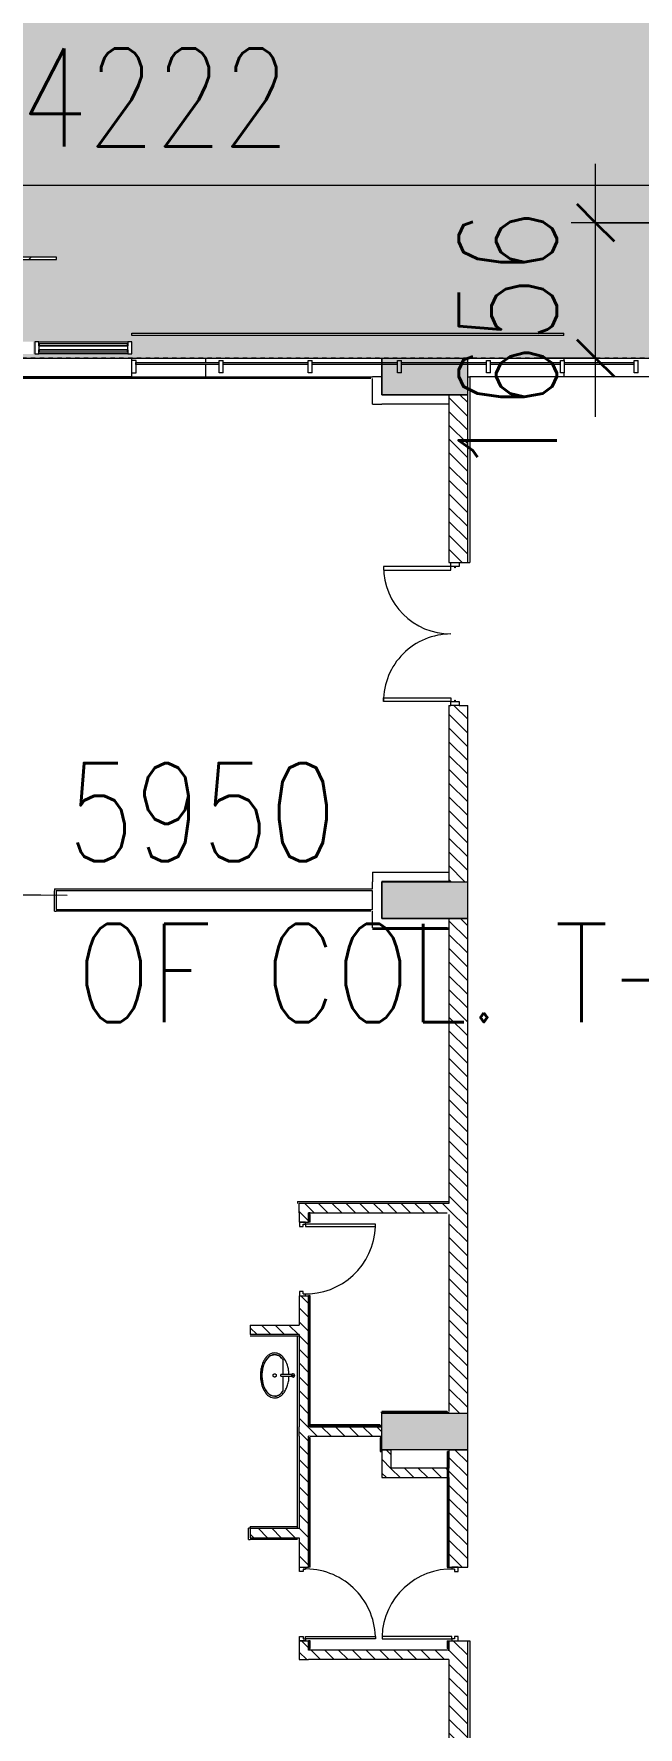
# Model space of a CAD drawing. Header units: millimetres. Extents: x -106145 to 154907, y -84585 to 152038.
# Drawn here: x 98545 to 105933, y 112988 to 133701 of the extents above; entities that cross this region are included whole.
import ezdxf

# ---------------------------------------------------------------- set-up
doc = ezdxf.new("R2010")
doc.units = ezdxf.units.MM
doc.linetypes.add('Cut Out Line _2_', pattern=[2, 1, -1])
for name, color, linetype, lineweight in [('A-ANNO-DIMS', 211, 'Continuous', 9), ('A-ANNO-DIMS-300', 211, 'Continuous', 9), ('A-DETL', 90, 'Continuous', 5), ('A-DOOR', 31, 'Continuous', 5), ('A-DOOR-FRAM', 31, 'Continuous', 9), ('A-FLOR-PATT', 8, 'Continuous', 5), ('A-GLAZ-CURT', 52, 'Continuous', 5), ('A-GLAZ-CWMG', 51, 'Continuous', 5), ('A-WALL', 113, 'Continuous', 5), ('A-WALL-PATT', 111, 'Continuous', 5), ('P-SANR-FIXT', 6, 'Continuous', 5), ('S-COLS', 52, 'Continuous', 5)]:
    doc.layers.add(name, color=color, linetype=linetype, lineweight=lineweight)
doc.styles.add('RomanS', font='romans__.ttf', dxfattribs={"width": 0.8, "height": 1200})
doc.dimstyles.new('Diagonal_-_4_mm_RomanS', dxfattribs={"dimscale": 304.8, "dimtxt": 1219.023462, "dimasz": 1.476378, "dimexe": 0.984252, "dimexo": 0.0625, "dimgap": 0.19685, "dimtad": 1, "dimdec": 0, "dimzin": 0, "dimdsep": 46, "dimtxsty": 'RomanS', "dimblk1": 'OBLIQUE', "dimblk2": 'OBLIQUE', "dimsah": 1, "dimcen": 0.09, "dimdle": 2.362205, "dimazin": 0, "dimtfac": 1, "dimtdec": 4, "dimtix": 1, "dimtmove": 0, "dimatfit": 3, "dimfxl": 2.362205, "dimfxlon": 1, "dimtvp": 1, "dimtolj": 1, "dimtzin": 0, "dimarcsym": 2})
doc.dimstyles.new('Diagonal_-_4_mm_RomanS_1', dxfattribs={"dimscale": 304.8, "dimtxt": 1219.023462, "dimasz": 1.476378, "dimexe": 0.984252, "dimexo": 0.0625, "dimgap": 0.19685, "dimtad": 1, "dimdec": 0, "dimzin": 0, "dimdsep": 46, "dimtxsty": 'RomanS', "dimblk1": 'OBLIQUE', "dimblk2": 'OBLIQUE', "dimsah": 1, "dimcen": 0.09, "dimdle": 2.362205, "dimazin": 0, "dimtfac": 1, "dimtdec": 4, "dimtix": 1, "dimtmove": 1, "dimatfit": 3, "dimfxl": 2.362205, "dimfxlon": 1, "dimtvp": 1, "dimtolj": 1, "dimtzin": 0, "dimarcsym": 2})
doc.dimstyles.new('Diagonal_-_4_mm_RomanS_2', dxfattribs={"dimscale": 304.8, "dimtxt": 1219.023462, "dimasz": 1.476378, "dimexe": 0.984252, "dimexo": 0.0625, "dimgap": 0.19685, "dimtad": 1, "dimdec": 0, "dimzin": 0, "dimdsep": 46, "dimtxsty": 'RomanS', "dimblk1": 'OBLIQUE', "dimblk2": 'OBLIQUE', "dimsah": 1, "dimcen": 0.09, "dimdle": 2.362205, "dimazin": 0, "dimtfac": 1, "dimtdec": 4, "dimtix": 1, "dimtmove": 2, "dimatfit": 3, "dimfxl": 2.362205, "dimfxlon": 1, "dimtvp": 1, "dimtolj": 1, "dimtzin": 0, "dimarcsym": 2})
pattern_1 = [(315, (0, 0), (84.190255, 84.190255), [])]
pattern_2 = [(45, (0, 0), (-635.979, 635.979), [])]

# ---------------------------------------------------------------- blocks, each defined once
blk = doc.blocks.new('DC_SglFl-W-Int - 0_9 WALL OPENING_TYPE F-11892203-Site Plan')
at = {"layer": 'A-DOOR', "color": 121, "lineweight": 9}
for p, q in [((397, 20), (397, 874)), ((397, 874), (427, 874)), ((427, 874), (427, 20)), ((427, 20), (397, 20))]:
    blk.add_line(p, q, dxfattribs=at)
at = {"layer": 'A-DOOR', "color": 41}
blk.add_arc((427, 20), 855, 92.0119, 182.0119, dxfattribs=at)
at = {"layer": 'A-DOOR-FRAM', "color": 121}
for p, q in [((-450, -55), (-450, 20)), ((-450, 20), (-427, 20)), ((-427, -10), (-427, 20)), ((427, 20), (450, 20)), ((427, -10), (427, 20)), ((450, 20), (450, -55)), ((-397, -55), (-450, -55)), ((-427, -10), (-397, -10)), ((-397, -10), (-397, -55)), ((397, -10), (427, -10)), ((397, -55), (397, -10)), ((450, -55), (397, -55))]:
    blk.add_line(p, q, dxfattribs=at)
blk = doc.blocks.new('DC_SglFl-W-Int - 0_9 WALL OPENING_TYPE F-6770179-Site Plan')
at = {"layer": 'A-DOOR', "color": 121, "lineweight": 9}
for p, q in [((397, -20), (397, -874)), ((427, -20), (397, -20)), ((427, -874), (427, -20)), ((397, -874), (427, -874))]:
    blk.add_line(p, q, dxfattribs=at)
at = {"layer": 'A-DOOR', "color": 41}
blk.add_arc((427, -20), 855, 177.9881, 267.9881, dxfattribs=at)
at = {"layer": 'A-DOOR-FRAM', "color": 121}
for p, q in [((-450, 55), (-450, -20)), ((-397, 55), (-450, 55)), ((-427, 10), (-397, 10)), ((-427, 10), (-427, -20)), ((-397, 10), (-397, 55)), ((397, 55), (397, 10)), ((450, 55), (397, 55)), ((397, 10), (427, 10)), ((427, 10), (427, -20)), ((450, -20), (450, 55)), ((-450, -20), (-427, -20)), ((427, -20), (450, -20))]:
    blk.add_line(p, q, dxfattribs=at)
blk = doc.blocks.new('M_Door-Passage-Double-Flush - FIRE 1_75 WALL OPENING 2-11766335-Site Plan')
at = {"layer": 'A-DOOR', "color": 121, "lineweight": 9}
for p, q in [((-780, -96.35), (-825, -96.35)), ((-825, -96.35), (-825, -921.35)), ((-780, -921.35), (-780, -96.35)), ((780, -96.35), (825, -96.35)), ((780, -921.35), (780, -96.35)), ((825, -96.35), (825, -921.35)), ((-825, -921.35), (-780, -921.35)), ((825, -921.35), (780, -921.35))]:
    blk.add_line(p, q, dxfattribs=at)
at = {"layer": 'A-DOOR', "color": 41}
for centre, start, end in [((-825, -96.35), 270, 360), ((825, -96.35), 180, 270)]:
    blk.add_arc(centre, 825, start, end, dxfattribs=at)
at = {"layer": 'A-DOOR-FRAM', "color": 121}
for p, q in [((-875, 3.65), (-825, 3.65)), ((-875, -96.35), (-875, 3.65)), ((-825, 3.65), (-825, -45.5625)), ((825, 3.65), (875, 3.65)), ((825, -45.5625), (825, 3.65)), ((875, 3.65), (875, -96.35)), ((-825, -96.35), (-875, -96.35)), ((-825, -45.5625), (-809.125, -45.5625)), ((-825, -46.5875), (-825, -96.35)), ((-809.125, -46.5875), (-825, -46.5875)), ((-809.125, -45.5625), (-809.125, -46.5875)), ((809.125, -45.5625), (825, -45.5625)), ((809.125, -46.5875), (809.125, -45.5625)), ((825, -46.5875), (809.125, -46.5875)), ((825, -96.35), (825, -46.5875)), ((875, -96.35), (825, -96.35))]:
    blk.add_line(p, q, dxfattribs=at)
blk = doc.blocks.new('DC_SglFl-W-Int - FIRE 0_9 WALL OPENING_TYPE F-3841225-Site Plan')
at = {"layer": 'A-DOOR', "color": 121, "lineweight": 9}
for p, q in [((397, -78), (397, -932)), ((427, -78), (397, -78)), ((427, -932), (427, -78)), ((397, -932), (427, -932))]:
    blk.add_line(p, q, dxfattribs=at)
at = {"layer": 'A-DOOR', "color": 41}
blk.add_arc((427, -78), 855, 177.9881, 267.9881, dxfattribs=at)
at = {"layer": 'A-DOOR-FRAM', "color": 121}
for p, q in [((-450, -3), (-450, -78)), ((-397, -3), (-450, -3)), ((-450, -78), (-427, -78)), ((-427, -48), (-397, -48)), ((-427, -48), (-427, -78)), ((-397, -48), (-397, -3)), ((397, -3), (397, -48)), ((450, -3), (397, -3)), ((397, -48), (427, -48)), ((427, -48), (427, -78)), ((427, -78), (450, -78)), ((450, -78), (450, -3))]:
    blk.add_line(p, q, dxfattribs=at)
blk = doc.blocks.new('System Panel - Glazed-14623669-Site Plan')
at = {"layer": 'A-GLAZ-CURT', "color": 121, "lineweight": 9}
for p, q in [((-507.5, 49.5), (507.5, 49.5)), ((-507.5, 24.5), (-507.5, 49.5)), ((507.5, 24.5), (-507.5, 24.5)), ((507.5, 24.5), (507.5, 49.5))]:
    blk.add_line(p, q, dxfattribs=at)
blk = doc.blocks.new('System Panel - Glazed-13829489-Site Plan')
at = {"layer": 'A-GLAZ-CURT', "color": 121, "lineweight": 9}
for p, q in [((-520, 49.5), (520, 49.5)), ((-520, 24.5), (-520, 49.5)), ((520, 24.5), (-520, 24.5)), ((520, 24.5), (520, 49.5))]:
    blk.add_line(p, q, dxfattribs=at)
blk = doc.blocks.new('Rectangular Mullion - 50 x 150mm-13514184-Site Plan')
at = {"layer": 'A-GLAZ-CWMG', "color": 61, "lineweight": 18}
for p, q in [((25, 75), (-25, 75)), ((-25, 75), (-25, -75)), ((25, 75), (25, -75)), ((-25, -75), (25, -75))]:
    blk.add_line(p, q, dxfattribs=at)
blk = doc.blocks.new('System Panel - Glazed-14636058-Site Plan')
at = {"layer": 'A-GLAZ-CURT', "color": 121, "lineweight": 9}
for p, q in [((-427, 49.5), (427, 49.5)), ((-427, 24.5), (-427, 49.5)), ((427, 24.5), (-427, 24.5)), ((427, 24.5), (427, 49.5))]:
    blk.add_line(p, q, dxfattribs=at)
blk = doc.blocks.new('Rectangular Mullion - 50 x 150mm-14623059-Site Plan')
at = {"layer": 'A-GLAZ-CWMG', "color": 53, "lineweight": 18}
for p, q in [((-50, 75), (0, 75)), ((-50, 26), (-50, 75)), ((0, 75), (0, -75)), ((-50, -75), (-50, -26)), ((0, -75), (-50, -75))]:
    blk.add_line(p, q, dxfattribs=at)
blk = doc.blocks.new('BASIN_vanity - HYBA-013-8402092-Site Plan')
at = {"layer": 'P-SANR-FIXT', "color": 41}
for p, q in [((-10, -100), (-194, -100)), ((194, -100), (10, -100))]:
    blk.add_line(p, q, dxfattribs=at)
at = {"layer": 'P-SANR-FIXT', "color": 41, "flags": 128}
for points in [[(255, 0), (251, 28), (239, 54), (222, 76), (201, 95), (177, 111), (152, 124), (126, 135), (98, 143), (71, 149), (43, 153), (14, 155), (-14, 155), (-43, 153), (-71, 149), (-98, 143), (-126, 135), (-152, 124), (-177, 111), (-201, 95), (-222, 76), (-239, 54), (-251, 28), (-255, 0)], [(-255, 0), (-252, -24), (-243, -47), (-230, -67), (-213, -85), (-194, -100)], [(194, -100), (213, -85), (230, -67), (243, -47), (252, -24), (255, 0)]]:
    blk.add_lwpolyline(points, dxfattribs=at)
at = {"layer": 'P-SANR-FIXT', "color": 41}
for points, knots in [([(275, 0), (275, 14), (270, 41), (249, 78), (215, 112), (171, 139), (119, 160), (61, 172), (0, 176), (-71, 171), (-147, 152), (-217, 113), (-256, 70), (-272, 30), (-275, 10), (-275, 0)], [-1, -1, -1, -1, -0.928571, -0.857143, -0.785714, -0.714286, -0.642857, -0.571429, -0.5, -0.428571, -0.321429, -0.214286, -0.107143, -0.053571, 0, 0, 0, 0]), ([(10, -175), (27, -174), (74, -171), (147, -152), (217, -113), (256, -70), (272, -30), (275, -10), (275, 0)], [-0.4882481, -0.4882481, -0.4882481, -0.4882481, -0.4285714, -0.3214286, -0.2142857, -0.1071429, -0.0535714, 0, 0, 0, 0]), ([(255, 0), (255, -10), (252, -31), (236, -62), (215, -84), (199, -97), (194, -100)], [0, 0, 0, 0, 0.0666667, 0.1333333, 0.2, 0.2274587, 0.2274587, 0.2274587, 0.2274587]), ([(-275, 0), (-275, -14), (-270, -41), (-249, -78), (-215, -112), (-171, -139), (-119, -160), (-64, -172), (-26, -175), (-9, -175)], [-1, -1, -1, -1, -0.9285714, -0.8571429, -0.7857143, -0.7142857, -0.6428571, -0.5714286, -0.5109476, -0.5109476, -0.5109476, -0.5109476]), ([(-194, -100), (-199, -97), (-215, -84), (-236, -62), (-252, -31), (-255, -10), (-255, 0)], [0.7725413, 0.7725413, 0.7725413, 0.7725413, 0.8, 0.8666667, 0.9333333, 1, 1, 1, 1])]:
    blk.add_open_spline(points, degree=3, knots=knots, dxfattribs=at)
for points in [[(-255, 0), (-255, 10), (-252, 31), (-236, 62), (-209, 90), (-174, 115), (-130, 134), (-81, 148), (-27, 155), (27, 155), (81, 148), (130, 134), (174, 115), (209, 90), (236, 62), (252, 31), (255, 10), (255, 0)], [(-20, 0), (-20, 2), (-19, 7), (-16, 13), (-10, 18), (-4, 20), (4, 20), (10, 18), (16, 13), (19, 7), (20, 2), (20, 0)], [(20, 0), (20, -2), (19, -7), (16, -13), (10, -18), (4, -20), (-4, -20), (-10, -18), (-16, -13), (-19, -7), (-20, -2), (-20, 0)]]:
    blk.add_open_spline(points, degree=3, dxfattribs=at)
blk = doc.blocks.new('TAPWARE_boiling-chilled_water_unit - HYTP-029-8403735-Site Plan')
at = {"layer": 'P-SANR-FIXT', "color": 41}
for p, q in [((-10, -350), (10, -350)), ((0, -480), (0, -520)), ((0, -520), (0, -480))]:
    blk.add_line(p, q, dxfattribs=at)
for start, end in [(90, 270), (180, 195.3487), (225, 240.3487), (270, 90), (0, 45)]:
    blk.add_arc((0, -500), 20, start, end, dxfattribs=at)
for points in [[(-10, -350), (-10, -362), (-10, -385), (-10, -419), (-10, -453), (-10, -473), (-10, -483)], [(10, -483), (10, -473), (10, -453), (10, -419), (10, -385), (10, -362), (10, -350)], [(-10, -483), (-9, -482), (-8, -481), (-6, -481)], [(2, -480), (4, -480), (6, -481), (9, -482), (10, -483)]]:
    blk.add_open_spline(points, degree=3, dxfattribs=at)
blk = doc.blocks.new('Walls 12 - Walls 5-13810227-Site Plan')
at = {"layer": 'A-WALL-PATT'}
h = blk.add_hatch(dxfattribs=at)
h.set_pattern_fill('FP_15', color=41, style=0, pattern_type=2)
h.set_pattern_definition([(45, (0, 0), (-169.70563, 169.70563), [])])
h.paths.add_polyline_path([(102798, 110145), (102799, 110145), (102799, 110255), (102798, 110256)], flags=0)
h.paths.add_polyline_path([(103619, 122879), (103619, 122880), (102799, 122880), (102799, 123330), (102798, 123331), (102798, 122879)], flags=0)
h.paths.add_polyline_path([(103619, 129284), (103619, 129285), (102799, 129285), (102798, 129284)], flags=0)
h.paths.add_polyline_path([(96093, 129284), (97145, 129284), (97144, 129285), (96094, 129285), (96093, 129505)], flags=0)
at = {"layer": 'A-WALL', "color": 61, "lineweight": 18}
for p, q in [((102799, 129735), (102798, 129735)), ((102798, 129735), (102798, 129284)), ((102799, 129285), (102799, 129735)), ((96094, 129505), (96093, 129505)), ((96093, 129284), (96093, 129505)), ((96094, 129285), (96094, 129505)), ((97144, 129285), (97144, 129505)), ((97144, 129505), (97145, 129505)), ((97145, 129284), (97145, 129505)), ((96093, 129284), (97145, 129284)), ((97144, 129285), (96094, 129285)), ((102798, 129284), (103619, 129284)), ((103619, 129285), (102799, 129285)), ((103619, 129285), (103619, 129284)), ((103619, 123331), (102798, 123331)), ((102798, 123331), (102798, 122879)), ((102799, 122880), (102799, 123330)), ((102799, 123330), (103619, 123330)), ((103619, 123330), (103619, 123331)), ((102798, 122879), (103619, 122879)), ((103619, 122880), (102799, 122880)), ((103619, 122880), (103619, 122879)), ((103619, 110256), (102798, 110256)), ((102798, 110256), (102798, 110145)), ((102799, 110255), (103619, 110255)), ((102799, 110255), (102799, 110145)), ((103619, 110255), (103619, 110256)), ((102798, 110145), (102799, 110145))]:
    blk.add_line(p, q, dxfattribs=at)
blk = doc.blocks.new('System Panel - Glazed-14636947-Site Plan')
at = {"layer": 'A-GLAZ-CURT', "color": 121, "lineweight": 9}
for p, q in [((-425, 49.5), (425, 49.5)), ((-425, 24.5), (-425, 49.5)), ((425, 24.5), (-425, 24.5)), ((425, 24.5), (425, 49.5))]:
    blk.add_line(p, q, dxfattribs=at)
blk = doc.blocks.new('Rectangular Mullion - 50 x 150mm-13514191-Site Plan')
at = {"layer": 'A-GLAZ-CWMG', "color": 61, "lineweight": 18}
for p, q in [((0, 75), (-50, 75)), ((-50, 75), (-50, -75)), ((0, 75), (0, -75)), ((-50, -75), (0, -75))]:
    blk.add_line(p, q, dxfattribs=at)
blk = doc.blocks.new('Steelcase V_I_A_ - Panel - Solid - Solid Panel-14637113-Site Plan')
at = {"layer": 'A-GLAZ-CURT', "color": 253}
for p, q in [((543.75, 25.9977), (-543.75, 25.9977)), ((-543.75, 25.9977), (-543.75, -25.9961)), ((540.7528, 50.0007), (-540.7528, 50.0007)), ((-540.7528, 50.0007), (-540.7528, 25.9977)), ((-540.7528, 25.9977), (540.7528, 25.9977)), ((540.7528, 25.9977), (540.7528, 50.0007)), ((543.75, -25.9961), (543.75, 25.9977)), ((-543.75, -25.9961), (543.75, -25.9961)), ((-540.7528, -25.9961), (-540.7528, -49.9991)), ((540.7528, -25.9961), (-540.7528, -25.9961)), ((-540.7528, -49.9991), (540.7528, -49.9991)), ((540.7528, -49.9991), (540.7528, -25.9961))]:
    blk.add_line(p, q, dxfattribs=at)
blk = doc.blocks.new('Rectangular Mullion - 50 x 150mm-14623767-Site Plan')
at = {"layer": 'A-GLAZ-CWMG', "color": 253}
for p, q in [((98606, 129935), (99694, 129935)), ((99694, 129785), (98606, 129785))]:
    blk.add_line(p, q, dxfattribs=at)
blk = doc.blocks.new('Rectangular Mullion - 50 x 150mm-V41-Site Plan')
at = {"layer": 'A-GLAZ-CWMG', "color": 53, "lineweight": 18}
for p, q in [((-25, 75), (25, 75)), ((-25, -75), (-25, 75)), ((25, 75), (25, 26)), ((25, -75), (-25, -75)), ((25, -26), (25, -75))]:
    blk.add_line(p, q, dxfattribs=at)
blk = doc.blocks.new('Walls 20 - Walls 20-15178943-Site Plan')
at = {"layer": 'A-WALL-PATT'}
h = blk.add_hatch(dxfattribs=at)
h.set_pattern_fill('FP_14', color=253, style=0, pattern_type=2)
h.set_pattern_definition([(45, (0, 0), (-318.198, 318.198), [])])
h.paths.add_polyline_path([(88259, 130940), (90044, 130940), (90044, 130970), (89744, 130970), (89744, 130955), (89669, 130955), (89669, 130970), (88634, 130970), (88634, 130955), (88559, 130955), (88559, 130970), (88259, 130970)], flags=0)
h.paths.add_polyline_path([(112178, 130940), (113629, 130940), (113629, 130970), (113329, 130970), (113329, 130955), (113254, 130955), (113254, 130970), (110929, 130970), (110929, 130955), (110854, 130955), (110854, 130970), (110554, 130970), (110554, 130940)], flags=0)
h.paths.add_polyline_path([(122519, 130940), (122519, 130970), (122219, 130970), (122219, 130955), (122144, 130955), (122144, 130970), (121109, 130970), (121109, 130955), (121034, 130955), (121034, 130970), (120734, 130970), (120734, 130940), (121630, 130940)], flags=0)
h.paths.add_polyline_path([(98820, 130940), (98820, 130970), (97044, 130970), (97044, 130955), (96969, 130955), (96969, 130970), (95529, 130970), (95529, 130955), (95454, 130955), (95454, 130970), (95154, 130970), (95154, 130940), (95375, 130940)], flags=0)
at = {"layer": 'A-WALL', "color": 53, "lineweight": 18}
for p, q in [((95154, 130940), (98820, 130940)), ((98820, 130970), (97044, 130970)), ((98820, 130940), (98820, 130970))]:
    blk.add_line(p, q, dxfattribs=at)
blk = doc.blocks.new('MM-HOSPITAL BLOCK-C_2022_05_03_CENTRAL_rvt-1-Site Plan')
at = {"layer": 'A-WALL-PATT'}
h = blk.add_hatch(dxfattribs=at)
h.set_pattern_fill('FP_10', color=90, style=0, pattern_type=2)
h.set_pattern_definition(pattern_1)
h.paths.add_polyline_path([(103849, 123330), (103849, 125485), (103619, 125485), (103619, 123330), (103777, 123330)], flags=0)
h.paths.add_polyline_path([(103619, 127235), (103849, 127235), (103849, 129285), (103619, 129285)], flags=0)
h = blk.add_hatch(dxfattribs=at)
h.set_pattern_fill('FP_10', color=90, style=0, pattern_type=2)
h.set_pattern_definition(pattern_1)
h.paths.add_polyline_path([(103619, 116830), (103849, 116830), (103849, 122880), (103619, 122880), (103619, 116842)], flags=0)
h = blk.add_hatch(dxfattribs=at)
h.set_pattern_fill('FP_10', color=90, style=0, pattern_type=2)
h.set_pattern_definition(pattern_1)
h.paths.add_polyline_path([(101789, 119280), (103619, 119280), (103619, 119395), (101789, 119395)], flags=0)
h = blk.add_hatch(dxfattribs=at)
h.set_pattern_fill('FP_10', color=90, style=0, pattern_type=2)
h.set_pattern_definition(pattern_1)
h.paths.add_polyline_path([(101904, 116663), (101904, 118265), (101789, 118265), (101789, 116663)], flags=0)
h.paths.add_polyline_path([(101904, 119165), (101904, 119280), (101789, 119280), (101789, 119165)], flags=0)
h = blk.add_hatch(dxfattribs=at)
h.set_pattern_fill('FP_16', color=253, style=0, pattern_type=2)
h.set_pattern_definition(pattern_2)
h.paths.add_polyline_path([(101904, 116663), (101916, 116663), (101916, 118265), (101904, 118265), (101904, 117006)], flags=0)
h.paths.add_polyline_path([(101904, 119165), (101916, 119165), (101916, 119280), (101904, 119280)], flags=0)
h = blk.add_hatch(dxfattribs=at)
h.set_pattern_fill('FP_16', color=253, style=0, pattern_type=2)
h.set_pattern_definition(pattern_2)
h.paths.add_polyline_path([(101916, 116675), (101925, 116675), (101925, 118265), (101916, 118265), (101916, 117006)], flags=0)
h.paths.add_polyline_path([(101916, 119165), (101925, 119165), (101925, 119268), (101916, 119268)], flags=0)
h = blk.add_hatch(dxfattribs=at)
h.set_pattern_fill('FP_10', color=90, style=0, pattern_type=2)
h.set_pattern_definition(pattern_1)
h.paths.add_polyline_path([(101189, 117790), (101789, 117790), (101789, 117905), (101189, 117905)], flags=0)
h = blk.add_hatch(dxfattribs=at)
h.set_pattern_fill('FP_16', color=253, style=0, pattern_type=2)
h.set_pattern_definition(pattern_2)
h.paths.add_polyline_path([(103607, 116842), (103607, 116851), (102787, 116851), (102787, 116842), (102799, 116842)], flags=0)
h = blk.add_hatch(dxfattribs=at)
h.set_pattern_fill('FP_16', color=253, style=0, pattern_type=2)
h.set_pattern_definition(pattern_2)
h.paths.add_polyline_path([(103619, 116830), (103619, 116842), (102799, 116842), (102799, 116830)], flags=0)
h = blk.add_hatch(dxfattribs=at)
h.set_pattern_fill('FP_10', color=90, style=0, pattern_type=2)
h.set_pattern_definition(pattern_1)
h.paths.add_polyline_path([(102726, 116548), (102799, 116548), (102799, 116663), (101789, 116663), (101789, 116548), (101925, 116548)], flags=0)
h = blk.add_hatch(dxfattribs=at)
h.set_pattern_fill('FP_16', color=253, style=0, pattern_type=2)
h.set_pattern_definition(pattern_2)
h.paths.add_polyline_path([(102799, 116663), (102799, 116675), (101916, 116675), (101916, 116663), (102726, 116663)], flags=0)
h = blk.add_hatch(dxfattribs=at)
h.set_pattern_fill('FP_16', color=253, style=0, pattern_type=2)
h.set_pattern_definition(pattern_2)
h.paths.add_polyline_path([(101925, 116675), (102787, 116675), (102787, 116684), (101925, 116684)], flags=0)
h = blk.add_hatch(dxfattribs=at)
h.set_pattern_fill('FP_10', color=90, style=0, pattern_type=2)
h.set_pattern_definition(pattern_1)
h.paths.add_polyline_path([(101904, 113815), (101904, 114045), (101789, 114045), (101789, 113815)], flags=0)
h.paths.add_polyline_path([(101904, 114945), (101904, 116548), (101789, 116548), (101789, 114945)], flags=0)
h = blk.add_hatch(dxfattribs=at)
h.set_pattern_fill('FP_16', color=253, style=0, pattern_type=2)
h.set_pattern_definition(pattern_2)
h.paths.add_polyline_path([(101904, 113930), (101916, 113930), (101916, 114045), (101904, 114045)], flags=0)
h.paths.add_polyline_path([(101916, 114945), (101916, 116548), (101904, 116548), (101904, 114945)], flags=0)
h = blk.add_hatch(dxfattribs=at)
h.set_pattern_fill('FP_16', color=253, style=0, pattern_type=2)
h.set_pattern_definition(pattern_2)
h.paths.add_polyline_path([(101916, 113942), (101925, 113942), (101925, 114045), (101916, 114045)], flags=0)
h.paths.add_polyline_path([(101925, 114945), (101925, 116536), (101916, 116536), (101916, 114945)], flags=0)
h = blk.add_hatch(dxfattribs=at)
h.set_pattern_fill('FP_10', color=90, style=0, pattern_type=2)
h.set_pattern_definition(pattern_1)
h.paths.add_polyline_path([(102799, 116040), (102914, 116040), (102914, 116380), (102799, 116380), (102799, 116084)], flags=0)
h = blk.add_hatch(dxfattribs=at)
h.set_pattern_fill('FP_16', color=253, style=0, pattern_type=2)
h.set_pattern_definition(pattern_2)
h.paths.add_polyline_path([(103607, 113942), (103607, 114045), (103598, 114045), (103598, 113942)], flags=0)
h.paths.add_polyline_path([(103607, 114945), (103607, 116359), (103598, 116359), (103598, 114945)], flags=0)
h = blk.add_hatch(dxfattribs=at)
h.set_pattern_fill('FP_16', color=253, style=0, pattern_type=2)
h.set_pattern_definition(pattern_2)
h.paths.add_polyline_path([(103619, 113930), (103619, 114045), (103607, 114045), (103607, 113930)], flags=0)
h.paths.add_polyline_path([(103619, 114945), (103619, 116368), (103607, 116368), (103607, 114945)], flags=0)
h = blk.add_hatch(dxfattribs=at)
h.set_pattern_fill('FP_10', color=90, style=0, pattern_type=2)
h.set_pattern_definition(pattern_1)
h.paths.add_polyline_path([(103777, 110255), (103849, 110255), (103849, 114045), (103619, 114045), (103619, 110255)], flags=0)
h.paths.add_polyline_path([(103777, 114945), (103849, 114945), (103849, 116380), (103619, 116380), (103619, 114945)], flags=0)
h = blk.add_hatch(dxfattribs=at)
h.set_pattern_fill('FP_10', color=90, style=0, pattern_type=2)
h.set_pattern_definition(pattern_1)
h.paths.add_polyline_path([(103619, 116040), (103619, 116155), (102914, 116155), (102914, 116040)], flags=0)
h = blk.add_hatch(dxfattribs=at)
h.set_pattern_fill('FP_10', color=90, style=0, pattern_type=2)
h.set_pattern_definition(pattern_1)
h.paths.add_polyline_path([(101189, 115305), (101789, 115305), (101789, 115420), (101189, 115420)], flags=0)
h = blk.add_hatch(dxfattribs=at)
h.set_pattern_fill('FP_10', color=90, style=0, pattern_type=2)
h.set_pattern_definition(pattern_1)
h.paths.add_polyline_path([(103607, 113815), (103619, 113815), (103619, 113930), (101904, 113930), (101904, 113815), (103580, 113815)], flags=0)
at = {"layer": 'S-COLS'}
for points in [[(102799, 129285), (103849, 129285), (103849, 129735), (102799, 129735)], [(102799, 122880), (103849, 122880), (103849, 123330), (102799, 123330)], [(102799, 116380), (103849, 116380), (103849, 116830), (102799, 116830)]]:
    blk.add_hatch(color=256, dxfattribs=at).paths.add_polyline_path(points, flags=0)
at = {"layer": 'A-WALL', "color": 253}
for p, q in [((99744, 130040), (105025, 130040)), ((99744, 130010), (99744, 130040)), ((105025, 130010), (99744, 130010)), ((105025, 130010), (105025, 130040))]:
    blk.add_line(p, q, dxfattribs=at)
at = {"layer": 'A-WALL', "color": 41}
for p, q in [((97419, 129735), (99744, 129735)), ((99744, 129735), (100644, 129735)), ((99744, 129735), (102798, 129735)), ((99744, 129705), (99744, 129735)), ((100644, 129735), (100644, 129680)), ((103849, 129735), (105025, 129735)), ((105025, 129735), (106775, 129735)), ((105025, 129735), (105025, 129705)), ((102663, 129484), (97280, 129484)), ((99744, 129505), (97344, 129505)), ((97344, 129505), (102684, 129505)), ((99744, 129505), (99744, 129555)), ((100644, 129655), (100644, 129505)), ((102799, 129505), (102684, 129505)), ((102684, 129170), (102684, 129484)), ((103849, 129505), (103874, 129505)), ((105025, 129505), (103874, 129505)), ((103874, 129505), (103874, 127235)), ((105025, 129555), (105025, 129505)), ((106775, 129505), (105025, 129505)), ((102684, 129170), (102799, 129170)), ((103619, 129170), (102799, 129170)), ((103849, 127235), (103874, 127235)), ((98798, 123241), (102684, 123241)), ((98798, 123241), (98798, 123220)), ((102684, 123445), (103619, 123445)), ((102684, 123445), (102684, 123330)), ((102684, 123241), (102684, 123330)), ((98798, 122969), (98798, 123220)), ((102684, 123220), (98819, 123220)), ((98819, 123220), (98819, 122990)), ((102684, 122990), (102684, 123220)), ((98798, 122969), (98819, 122969)), ((98819, 122990), (102684, 122990)), ((102663, 122969), (98819, 122969)), ((102684, 122765), (102684, 122969)), ((102684, 122765), (102799, 122765)), ((102684, 122765), (103619, 122765)), ((103619, 122744), (102684, 122744)), ((103598, 122765), (102799, 122765)), ((101768, 119416), (103619, 119416)), ((101768, 119416), (101768, 119395)), ((101904, 119165), (101904, 119280)), ((101904, 119280), (101904, 119165)), ((101916, 119268), (101916, 119165)), ((101904, 116663), (101904, 118265)), ((101904, 118265), (101904, 116663)), ((101916, 118265), (101916, 116675)), ((101789, 117769), (101189, 117769)), ((101768, 115420), (101768, 117769)), ((102787, 116842), (102799, 116842)), ((103607, 116842), (102799, 116842)), ((103619, 116869), (103619, 116851)), ((103619, 116830), (103619, 116842)), ((101925, 116675), (101916, 116675)), ((102787, 116675), (101925, 116675)), ((101904, 114945), (101904, 116548)), ((101916, 116548), (101904, 116548)), ((101904, 116548), (101904, 114945)), ((101916, 116536), (101916, 114945)), ((102787, 116368), (102787, 116536)), ((103607, 116368), (103607, 116359)), ((103607, 114945), (103607, 116359)), ((103619, 116368), (103619, 116359)), ((103619, 116359), (103619, 116341)), ((103619, 116341), (103619, 116359)), ((103619, 116341), (103619, 116155)), ((103619, 114945), (103619, 116341)), ((103619, 116040), (103619, 114945)), ((101168, 115284), (101168, 115420)), ((101189, 115420), (101168, 115420)), ((101189, 115441), (101768, 115441)), ((101189, 115441), (101189, 115420)), ((101168, 115284), (101189, 115284)), ((101768, 115284), (101189, 115284)), ((101904, 113930), (101904, 114045)), ((101904, 114045), (101904, 113930)), ((101916, 114045), (101916, 113942)), ((101925, 113930), (101916, 113930)), ((103580, 113930), (101925, 113930)), ((103598, 113930), (103580, 113930)), ((103607, 113942), (103607, 114045)), ((103607, 113930), (103619, 113930)), ((103619, 114045), (103619, 113930)), ((103619, 113930), (103619, 114045)), ((103849, 114045), (103874, 114045)), ((103874, 114045), (103874, 109671))]:
    blk.add_line(p, q, dxfattribs=at)
at = {"layer": 'A-WALL', "color": 61, "lineweight": 18}
for p, q in [((103619, 129285), (103619, 127235)), ((103619, 129285), (103849, 129285)), ((103849, 127235), (103849, 129285)), ((103619, 127235), (103644, 127235)), ((103744, 127235), (103849, 127235)), ((103619, 125485), (103619, 123330)), ((103619, 125485), (103644, 125485)), ((103744, 125485), (103849, 125485)), ((103849, 123330), (103849, 125485)), ((103619, 123330), (103849, 123330)), ((103619, 122880), (103619, 119395)), ((103619, 122880), (103849, 122880)), ((103849, 116830), (103849, 122880)), ((103619, 119395), (101789, 119395)), ((101789, 119280), (101789, 119395)), ((101789, 119280), (101789, 119165)), ((101789, 119165), (101904, 119165)), ((101904, 119280), (103598, 119280)), ((101916, 119280), (101904, 119280)), ((101925, 119165), (101904, 119165)), ((101925, 119280), (101916, 119280)), ((101925, 119165), (101925, 119259)), ((103619, 119259), (103619, 116869)), ((101789, 118265), (101789, 117905)), ((101789, 118265), (101904, 118265)), ((101925, 118265), (101904, 118265)), ((101925, 116684), (101925, 118265)), ((101189, 117905), (101789, 117905)), ((101189, 117905), (101189, 117790)), ((101789, 117790), (101189, 117790)), ((101789, 117790), (101789, 116663)), ((103598, 116851), (102799, 116851)), ((102799, 116830), (103619, 116830)), ((103619, 116830), (103849, 116830)), ((101789, 116548), (101789, 116663)), ((102799, 116663), (101904, 116663)), ((101916, 116663), (101904, 116663)), ((101925, 116663), (101916, 116663)), ((102778, 116684), (101925, 116684)), ((101925, 116663), (102799, 116663)), ((102799, 116675), (102799, 116684)), ((102799, 116663), (102799, 116675)), ((102799, 116548), (102799, 116663)), ((101789, 116548), (101789, 115420)), ((101925, 116548), (102799, 116548)), ((101925, 114945), (101925, 116527)), ((102778, 116548), (102787, 116548)), ((102778, 116527), (102778, 116359)), ((102787, 116548), (102799, 116548)), ((102799, 116380), (102799, 116548)), ((102778, 116359), (102787, 116359)), ((102787, 116359), (102799, 116359)), ((102799, 116380), (102799, 116040)), ((102799, 116380), (102914, 116380)), ((102914, 116155), (102914, 116380)), ((103598, 116359), (103598, 114945)), ((103619, 116380), (103849, 116380)), ((103849, 114945), (103849, 116380)), ((102799, 116040), (102914, 116040)), ((103619, 116155), (102914, 116155)), ((102914, 116040), (103619, 116040)), ((101189, 115420), (101789, 115420)), ((101189, 115420), (101189, 115305)), ((101189, 115305), (101789, 115305)), ((101789, 115305), (101789, 114945)), ((101789, 114945), (101904, 114945)), ((101925, 114945), (101904, 114945)), ((103598, 114945), (103619, 114945)), ((103619, 114945), (103849, 114945)), ((101789, 114045), (101789, 113815)), ((101789, 114045), (101904, 114045)), ((101925, 114045), (101904, 114045)), ((101925, 113930), (101904, 113930)), ((101916, 113930), (101904, 113930)), ((101925, 113951), (101925, 114045)), ((103598, 114045), (103598, 113951)), ((103598, 114045), (103619, 114045)), ((103619, 114045), (103849, 114045)), ((103849, 110255), (103849, 114045)), ((101789, 113815), (101904, 113815)), ((103619, 113815), (101904, 113815)), ((103619, 113815), (103619, 110255))]:
    blk.add_line(p, q, dxfattribs=at)
at = {"layer": 'S-COLS', "color": 41}
for p, q in [((102799, 129285), (102799, 129735)), ((102799, 129735), (103849, 129735)), ((103849, 129285), (103849, 129735)), ((103849, 129285), (102799, 129285)), ((102799, 122880), (102799, 123330)), ((102799, 123330), (103849, 123330)), ((103849, 122880), (103849, 123330)), ((103849, 122880), (102799, 122880)), ((102799, 116380), (102799, 116830)), ((102799, 116830), (103849, 116830)), ((103849, 116380), (103849, 116830)), ((103849, 116380), (102799, 116380))]:
    blk.add_line(p, q, dxfattribs=at)
at = {"color": 253, "lineweight": 5}
for name, p in [('Walls 20 - Walls 20-15178943-Site Plan', (0, 0)), ('Rectangular Mullion - 50 x 150mm-14623767-Site Plan', (0, 0)), ('Steelcase V_I_A_ - Panel - Solid - Solid Panel-14637113-Site Plan', (99150, 129860)), ('Walls 12 - Walls 5-13810227-Site Plan', (0, 0)), ('System Panel - Glazed-14623669-Site Plan', (100301, 129630)), ('System Panel - Glazed-13829489-Site Plan', (101379, 129630)), ('System Panel - Glazed-13829489-Site Plan', (102469, 129630)), ('System Panel - Glazed-13829489-Site Plan', (103559, 129630)), ('System Panel - Glazed-14636058-Site Plan', (104556, 129630)), ('System Panel - Glazed-14636947-Site Plan', (105458, 129630))]:
    blk.add_blockref(name, p, dxfattribs=at)
at = {"color": 253, "lineweight": 5, "extrusion": (0, 0, -1), "rotation": 180}
for name, p in [('Rectangular Mullion - 50 x 150mm-V41-Site Plan', (-98581, 129860)), ('Rectangular Mullion - 50 x 150mm-14623059-Site Plan', (-99744, 129860)), ('Rectangular Mullion - 50 x 150mm-13514184-Site Plan', (-100834, 129630)), ('Rectangular Mullion - 50 x 150mm-13514184-Site Plan', (-101924, 129630)), ('Rectangular Mullion - 50 x 150mm-13514184-Site Plan', (-103014, 129630)), ('Rectangular Mullion - 50 x 150mm-13514184-Site Plan', (-104104, 129630)), ('Rectangular Mullion - 50 x 150mm-13514184-Site Plan', (-105008, 129630)), ('Rectangular Mullion - 50 x 150mm-13514184-Site Plan', (-105908, 129630))]:
    blk.add_blockref(name, p, dxfattribs=at)
at = {"color": 253, "lineweight": 5}
for name, p, rotation in [('Rectangular Mullion - 50 x 150mm-13514191-Site Plan', (99744, 129630), 180), ('M_Door-Passage-Double-Flush - FIRE 1_75 WALL OPENING 2-11766335-Site Plan', (103740, 126360), 269.9999999999998), ('DC_SglFl-W-Int - 0_9 WALL OPENING_TYPE F-6770179-Site Plan', (101846, 118715), 90), ('BASIN_vanity - HYBA-013-8402092-Site Plan', (101489, 117290), 89.99999999999984), ('TAPWARE_boiling-chilled_water_unit - HYTP-029-8403735-Site Plan', (101214, 117290), 90), ('DC_SglFl-W-Int - 0_9 WALL OPENING_TYPE F-11892203-Site Plan', (101846, 114495), 270), ('DC_SglFl-W-Int - FIRE 0_9 WALL OPENING_TYPE F-3841225-Site Plan', (103734, 114495), 269.9999999999998)]:
    blk.add_blockref(name, p, dxfattribs=dict(at, rotation=rotation))
blk = doc.blocks.new('DIMBLOCK12-Site Plan')
at = {"layer": 'A-ANNO-DIMS-300', "transparency": 16777216}
for p, q in [((83439, 127001), (83439, 125981)), ((83439, 126281), (83439, 127001)), ((89389, 127001), (89389, 125981)), ((89389, 126281), (89389, 127001)), ((82719, 126281), (90109, 126281))]:
    blk.add_line(p, q, dxfattribs=at)
at = {"layer": 'A-ANNO-DIMS-300', "lineweight": 35, "transparency": 16777216}
for p, q in [((83439, 126281), (83664, 126506)), ((89389, 126281), (89614, 126506)), ((83439, 126281), (83214, 126056)), ((89389, 126281), (89164, 126056))]:
    blk.add_line(p, q, dxfattribs=at)
at = {"layer": 'A-ANNO-DIMS-300', "transparency": 16777216}
blk.add_ellipse((98953, 126281), major_axis=(12539, 0), ratio=0.248375, start_param=3.141593, end_param=4.712389, dxfattribs=at)
at = {"layer": 'A-ANNO-DIMS-300', "color": 0, "transparency": 16777216, "char_height": 1200, "attachment_point": 1, "line_spacing_factor": 0.983083, "style": 'RomanS'}
for s, insert, width in [('5950', (98953, 124780), 4341.3), ('FROM FACE OF COL. T-1', (91128, 122813), 23122.12)]:
    blk.add_mtext(s, dxfattribs=dict(at, insert=insert, width=width))
blk = doc.blocks.new('_Oblique')
at = {"color": 0, "linetype": 'ByBlock', "lineweight": -2}
blk.add_line((-0.5, -0.5), (0.5, 0.5), dxfattribs=at)
blk = doc.blocks.new('DIMBLOCK39-Site Plan')
at = {"layer": 'A-ANNO-DIMS-300', "transparency": 16777216}
for p, q in [((92707, 132570), (92707, 131550)), ((92707, 131850), (92707, 132570)), ((106929, 131130), (106929, 132150)), ((91987, 131850), (107649, 131850)), ((106929, 131850), (106929, 131130))]:
    blk.add_line(p, q, dxfattribs=at)
at = {"layer": 'A-ANNO-DIMS-300', "lineweight": 35, "transparency": 16777216}
for p, q in [((92707, 131850), (92932, 132075)), ((106929, 131850), (107154, 132075)), ((92707, 131850), (92482, 131625)), ((106929, 131850), (106704, 131625))]:
    blk.add_line(p, q, dxfattribs=at)
at = {"layer": 'A-ANNO-DIMS-300', "color": 0, "transparency": 16777216, "insert": (97557, 133523), "char_height": 1200, "width": 5426.62, "attachment_point": 1, "line_spacing_factor": 0.983083, "style": 'RomanS'}
blk.add_mtext('14222', dxfattribs=at)
blk = doc.blocks.new('DIMBLOCK40-Site Plan')
at = {"layer": 'A-ANNO-DIMS-300', "transparency": 16777216}
for p, q in [((105413, 129015), (105413, 132111)), ((106133, 131391), (105113, 131391)), ((105413, 131391), (106133, 131391)), ((104693, 129735), (105713, 129735)), ((105413, 129735), (104693, 129735))]:
    blk.add_line(p, q, dxfattribs=at)
at = {"layer": 'A-ANNO-DIMS-300', "lineweight": 35, "transparency": 16777216}
for p, q in [((105413, 131391), (105188, 131616)), ((105413, 131391), (105638, 131166)), ((105413, 129735), (105188, 129960)), ((105413, 129735), (105638, 129510))]:
    blk.add_line(p, q, dxfattribs=at)
at = {"layer": 'A-ANNO-DIMS-300', "color": 0, "transparency": 16777216, "insert": (103740, 128275), "char_height": 1200, "width": 4341.3, "attachment_point": 1, "rotation": 90, "line_spacing_factor": 0.983083, "style": 'RomanS'}
blk.add_mtext('1656', dxfattribs=at)

msp = doc.modelspace()

# ---------------------------------------------------------------- hatches: boundary and pattern name
at = {"layer": 'A-FLOR-PATT', "true_color": 0xf7f7f8, "transparency": 33554607}
h = msp.add_hatch(color=7, dxfattribs=at)
h.paths.add_polyline_path([(129686.08, 103066.33), (137624.24, 103662.02), (137505.89, 105234.37), (137376.86, 106791.55), (137217.21, 108540.28), (137054.88, 110174.41), (136881.72, 111788.71), (136697.74, 113386.61), (136502.95, 114970.69), (136297.37, 116542.97), (136124.77, 117800.71), (135890.61, 119415.44), (135644.8, 121021.67), (135387.37, 122620.23), (135118.33, 124211.77), (134837.69, 125796.85), (134636.6, 126910.34), (133737.42, 135494.66), (133713.9, 135785.72), (133702.53, 136077.56), (133703.36, 136369.62), (133716.36, 136661.38), (133741.52, 136952.29), (133786.83, 137289.36), (133828.04, 137529.44), (133889.22, 137814.61), (133980.79, 138158.42), (134046.74, 138375.51), (134169.95, 138718.95), (134257.28, 138936.94), (134368.06, 139185.57), (134498.25, 139447.7), (134639.52, 139704.56), (134791.42, 139955.27), (134953.69, 140199.4), (135126.03, 140436.53), (135308.15, 140666.23), (135551.77, 140943.51), (135747.24, 141147.59), (135951.84, 141344.59), (136165.2, 141533.92), (136386.93, 141715.03), (136616.62, 141887.45), (136853.85, 142050.72), (137098.17, 142204.44), (137382.8, 142365.81), (137606.29, 142481.73), (137869.15, 142604.66), (138137.23, 142716.71), (138421.12, 142821.25), (138687.09, 142907.24), (138967.84, 142985.29), (139251.8, 143051.62), (139538.42, 143106.09), (139827.19, 143148.58), (140117.58, 143179), (140409.04, 143197.29), (140701.04, 143203.41), (142107.18, 143203.41), (141478.39, 149203.41), (124780.44, 149201.24), (124190.09, 149197.28), (123277.34, 149178.9), (122364.92, 149148.26), (121453, 149105.38), (120541.73, 149050.26), (119631.28, 148982.91), (118721.82, 148903.34), (117813.51, 148811.57), (116906.51, 148707.61), (116000.99, 148591.49), (115097.11, 148463.22), (114195.04, 148322.83), (113294.93, 148170.34), (112396.95, 148005.77), (111405.94, 147809.05), (110608.02, 147640.56), (109717.39, 147439.98), (108829.54, 147227.45), (107944.62, 147003.03), (107062.79, 146766.74), (106184.22, 146518.64), (105309.05, 146258.77), (104437.46, 145987.16), (103569.58, 145703.89), (102705.59, 145408.98), (101845.64, 145102.51), (100989.87, 144784.51), (100138.46, 144455.06), (99291.54, 144114.2), (98449.28, 143762.01), (97611.82, 143398.54), (96779.31, 143023.86), (95951.91, 142638.04), (95129.77, 142241.14), (94313.02, 141833.24), (93501.83, 141414.42), (92696.33, 140984.74), (91896.68, 140544.29), (91103.01, 140093.14), (80338.75, 133878.39), (83438.75, 128509.03), (80888.75, 127036.79), (81014.92, 127102.75), (81146.18, 127157.92), (81281.58, 127201.92), (81420.2, 127234.43), (81561.05, 127255.23), (81722.37, 127263.77), (81845.49, 127261.19), (81987.09, 127246.31), (82126.95, 127219.63), (82264.08, 127181.34), (82428.85, 127116.97), (82547.1, 127059.11), (82680.23, 126978.65), (82773.47, 126912.94), (82876.27, 126827.89), (82978, 126728.28), (83071.03, 126620.5), (83154.71, 126505.31), (83228.47, 126383.53), (83303.82, 126225.58), (83351.65, 126098.91), (83389.18, 125969.24), (83416.44, 125836.22), (83433.03, 125700.95), (83438.75, 125564.54), (83438.75, 107435.01), (88958.74, 107435.01), (88958.74, 109505.05), (88183.75, 109505.05), (88183.75, 110705.05), (88958.74, 110705.05), (88958.74, 116005.05), (88183.75, 116005.05), (88183.75, 117205.05), (88958.74, 117205.05), (88958.74, 120235), (89083.75, 120235), (89083.75, 122505.05), (88183.75, 122505.05), (88183.75, 123705.05), (89083.75, 123705.05), (89083.75, 129005.05), (88183.75, 129005.05), (88183.75, 130940.05), (88258.75, 130943.5), (88258.75, 130970.05), (88558.75, 130970.05), (88558.75, 130955.05), (88633.75, 130955.05), (88633.75, 130970.05), (89388.75, 130970.05), (89388.75, 132092.69), (89563.67, 132138.07), (89741.33, 132171.2), (89920.85, 132191.9), (90101.38, 132200.08), (90282.05, 132195.7), (90461.97, 132178.78), (90640.28, 132149.41), (90816.12, 132107.72), (90988.64, 132053.91), (91174.14, 131980.16), (91320.41, 131911.06), (91478.05, 131822.7), (91629.17, 131723.6), (91773.04, 131614.25), (91908.97, 131495.16), (92036.3, 131366.92), (92154.42, 131230.15), (92262.75, 131085.5), (92360.77, 130933.68), (92448, 130775.41), (92524.03, 130611.47), (92588.49, 130442.64), (92641.07, 130269.74), (92681.51, 130093.61), (92706.47, 129935.05), (95078.75, 129935.05), (95078.75, 130940.05), (95153.75, 130940.05), (95153.75, 130970.05), (95453.75, 130970.05), (95453.75, 130955.05), (95528.75, 130955.05), (95528.75, 130970.05), (96968.75, 130970.05), (96968.75, 130955.05), (97043.75, 130955.67), (97043.75, 130970.05), (98820, 130970.05), (98820, 130940.05), (97418.75, 130940.05), (97418.75, 129935.05), (98533.75, 129935.05), (98533.75, 129785.05), (97418.75, 129785.05), (97418.75, 129735.05), (106929.47, 129735.05), (106929.21, 130010.05), (106775, 130010.05), (106775, 130040.05), (106929.18, 130040.05), (106927.92, 131391.15), (106933.89, 131530.69), (106952, 131669.18), (106982.12, 131805.55), (107024.02, 131938.79), (107077.38, 132067.86), (107141.78, 132191.78), (107216.76, 132309.62), (107301.72, 132420.47), (107396.02, 132523.49), (107498.95, 132617.89), (107609.73, 132702.96), (107727.49, 132778.04), (107851.36, 132842.56), (107980.38, 132896.04), (108113.57, 132938.06), (108249.92, 132968.31), (108388.39, 132986.55), (108527.92, 132992.65), (121107.39, 132992.65), (121342.58, 132986.5), (121577.12, 132968.06), (121810.38, 132937.4), (122041.71, 132894.58), (122270.5, 132839.73), (122546.45, 132755.2), (122717.91, 132694.58), (122935.31, 132604.66), (123147.72, 132503.51), (123354.56, 132391.39), (123555.25, 132268.62), (123749.25, 132135.53), (123936.03, 131992.48), (124115.07, 131839.86), (124285.9, 131678.09), (124448.04, 131507.62), (124601.04, 131328.91), (124780.44, 131090.31), (124878.02, 130948.73), (125018.02, 130717.49), (125113.8, 130541.72), (125215.41, 130329.53), (125305.8, 130112.32), (125384.71, 129890.69), (125451.93, 129665.23), (125516.28, 129394.59), (127048.02, 122254.73), (127372.31, 120589.09), (127614.47, 119283.55), (127844.65, 117981.61), (128062.85, 116684.32), (128303.94, 115161.8), (128468.5, 114071.85), (128663.09, 112701.23), (128845.6, 111328.95), (129016, 109955.11), (129174.29, 108579.82), (129320.46, 107203.19), (129454.48, 105825.33), (129576.36, 104446.34), (129684.06, 103091.73)], flags=0)
h.paths.add_polyline_path([(88958.74, 109535.05), (88958.74, 109580.05), (88258.75, 109580.05), (88258.75, 110630.05), (88958.74, 110630.05), (88958.74, 110675.05), (88213.75, 110675.05), (88213.75, 109535.05), (88503.96, 109535.05)], flags=0)
h.paths.add_polyline_path([(88488.75, 109810.05), (88958.74, 109810.05), (88958.74, 110400.05), (88488.75, 110400.05)], flags=0)
h.paths.add_polyline_path([(89188.74, 109810.05), (89388.73, 109810.05), (89388.73, 110400.05), (89188.74, 110400.05), (89188.74, 110200.04)], flags=0)
h.paths.add_polyline_path([(88958.74, 116035.05), (88958.74, 116080.05), (88258.75, 116080.05), (88258.75, 117130.05), (88958.74, 117130.05), (88958.74, 117175.05), (88213.75, 117175.05), (88213.75, 116035.05), (88488.75, 116035.05)], flags=0)
h.paths.add_polyline_path([(89388.73, 116310.05), (89388.73, 116900.05), (89188.74, 116900.05), (89188.74, 116310.05)], flags=0)
h.paths.add_polyline_path([(88958.74, 116310.05), (88958.74, 116900.05), (88488.75, 116900.05), (88488.75, 116310.05)], flags=0)
h.paths.add_polyline_path([(89158.75, 120235), (89158.75, 122505.05), (89113.75, 122505.05), (89113.75, 120235)], flags=0)
h.paths.add_polyline_path([(131619.99, 120399.59), (130179.55, 127586.28), (129444.95, 127439.04), (130161.63, 129074.3), (131453.14, 127841.55), (130718.55, 127694.31), (132158.99, 120507.63)], flags=0)
h.paths.add_polyline_path([(89158.75, 122535.05), (89158.75, 122580.05), (88258.75, 122580.05), (88258.75, 123630.05), (89158.75, 123630.05), (89158.75, 123675.05), (88213.75, 123675.05), (88213.75, 122535.05), (89113.75, 122535.05)], flags=0)
h.paths.add_polyline_path([(89388.73, 122810.05), (89388.31, 123400.05), (88488.75, 123400.05), (88488.75, 122810.05), (89158.75, 122810.05)], flags=0)
h.paths.add_polyline_path([(89158.75, 123705.05), (89158.75, 129005.05), (89113.75, 129005.05), (89113.75, 123705.05)], flags=0)
h.paths.add_polyline_path([(88213.75, 129035.05), (89158.75, 129035.05), (89158.75, 129080.05), (88258.75, 129080.05), (88258.75, 130865.03), (89388.75, 130865.03), (89388.75, 130910.05), (88213.75, 130910.05), (88213.75, 129080.05)], flags=0)
h.paths.add_polyline_path([(89388.73, 129286.16), (89388.73, 129735.02), (89388.75, 129735.05), (89388.75, 130635.03), (88488.75, 130635.03), (88488.75, 129310.05), (89388.31, 129310.05)], flags=0)
h.paths.add_polyline_path([(92725.25, 129735.05), (95078.75, 129735.05), (95078.75, 129785.05), (92720.91, 129785.05)], flags=0)
h.paths.add_polyline_path([(95108.75, 129735.05), (95153.75, 129735.05), (95153.75, 130865.03), (97343.75, 130865.03), (97343.75, 129735.05), (97388.75, 129735.05), (97388.75, 130910.05), (95108.75, 130910.05), (95108.75, 129834.06)], flags=0)
h.paths.add_polyline_path([(95383.75, 129735.05), (97113.75, 129735.05), (97113.75, 130635.03), (95383.75, 130635.03), (95383.75, 129881.23)], flags=0)
h.paths.add_polyline_path([(99575.71, 129785.05), (98556.25, 129785.05), (98556.25, 129935.05), (99743.75, 129935.05), (99743.75, 129785.05), (99693.75, 129785.05)], flags=0)
h.paths.add_polyline_path([(99743.75, 130010.05), (99743.75, 130040.05), (105025, 130040.05), (105025, 130010.05), (103776.5, 130010.05)], flags=0)
h.paths.add_polyline_path([(112868.46, 140019.6), (111405.94, 141043.67), (112868.46, 142067.74), (112868.46, 141318.53), (120198.09, 141318.53), (120198.09, 140768.81), (112868.46, 140768.81)], flags=0)

# ---------------------------------------------------------------- linework, layer by layer
at = {"layer": 'A-DETL', "linetype": 'Cut Out Line _2_'}
msp.add_line((121388.75, 129735.05), (89388.73, 129735.05), dxfattribs=at)

# ---------------------------------------------------------------- block references
at = {"lineweight": 5}
msp.add_blockref('MM-HOSPITAL BLOCK-C_2022_05_03_CENTRAL_rvt-1-Site Plan', (0, 0), dxfattribs=at)

# ---------------------------------------------------------------- dimensions: what is measured, and where the dimension line sits
at = {"layer": 'A-ANNO-DIMS'}
dim = msp.add_linear_dim(base=(106929.47, 131850.25), p1=(92707.1, 132570.25), p2=(106929.47, 131130.25), dimstyle='Diagonal_-_4_mm_RomanS', override={"dimpost": '<>', "dimfxl": 14295.083454}, dxfattribs=at)
dim.commit()
dim.dimension.update_dxf_attribs({"geometry": 'DIMBLOCK39-Site Plan', "text_midpoint": (99818.28, 132515.77)})
dim = msp.add_linear_dim(base=(105413.25, 131391.15), p1=(104693.25, 129735.05), p2=(106133.25, 131391.15), angle=90, dimstyle='Diagonal_-_4_mm_RomanS_2', override={"dimpost": '<>', "dimfxl": 2194.599969}, dxfattribs=at)
dim.commit()
dim.dimension.update_dxf_attribs({"geometry": 'DIMBLOCK40-Site Plan', "text_midpoint": (104540.36, 130445.9), "dimtype": 160, "text_rotation": 90})
dim = msp.add_linear_dim(base=(89388.75, 126281.22), p1=(83438.75, 127001.22), p2=(89388.75, 127001.22), text='<>\\XFROM FACE OF COL. T-1', dimstyle='Diagonal_-_4_mm_RomanS_1', override={"dimpost": '<>', "dimfxl": 5950}, dxfattribs=at)
dim.commit()
dim.dimension.update_dxf_attribs({"geometry": 'DIMBLOCK12-Site Plan', "text_midpoint": (98953.07, 123179.66), "dimtype": 160})

doc.saveas('drawing.dxf')
